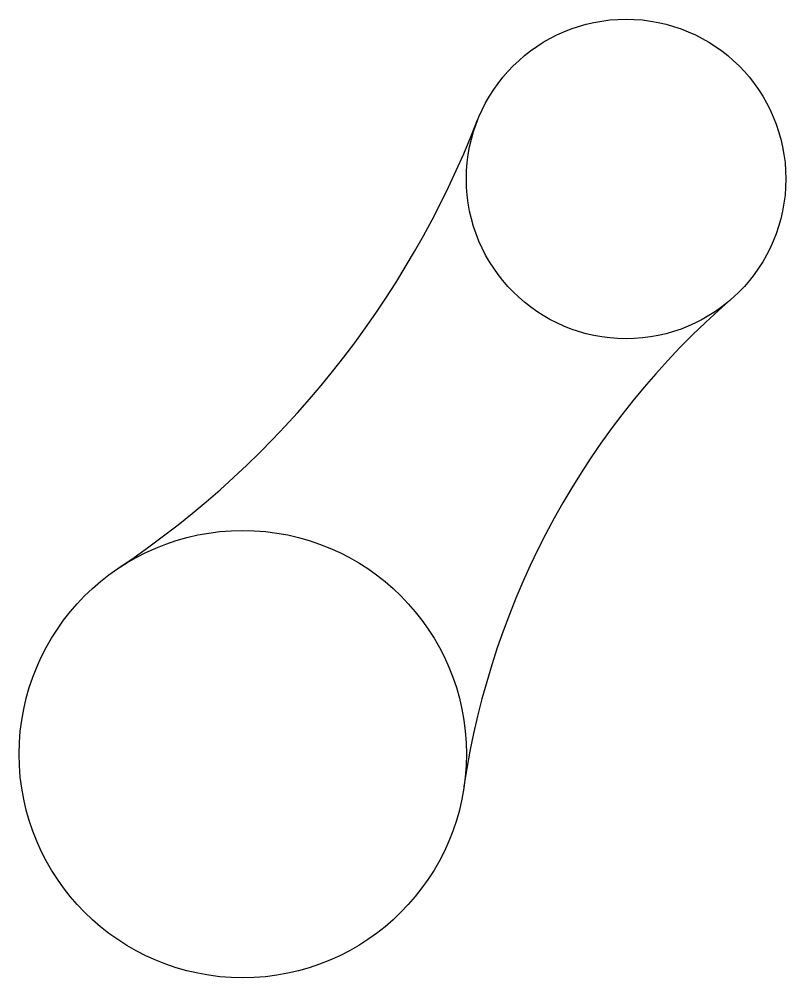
# Model space of a CAD drawing. Header units: metres. Extents: x 0 to 120, y 0 to 150.
import ezdxf

# ---------------------------------------------------------------- set-up
doc = ezdxf.new("R2010")
doc.units = ezdxf.units.M

msp = doc.modelspace()

# ---------------------------------------------------------------- linework, layer by layer
for centre, radius in [((95, 125), 25), ((35, 35), 35)]:
    msp.add_circle(centre, radius)
for centre, radius, start, end in [((-68.01, 188.67), 150, 303.88, 338.72), ((193.28, 11.7), 125, 130.82, 171.6)]:
    msp.add_arc(centre, radius, start, end)

doc.saveas('drawing.dxf')
